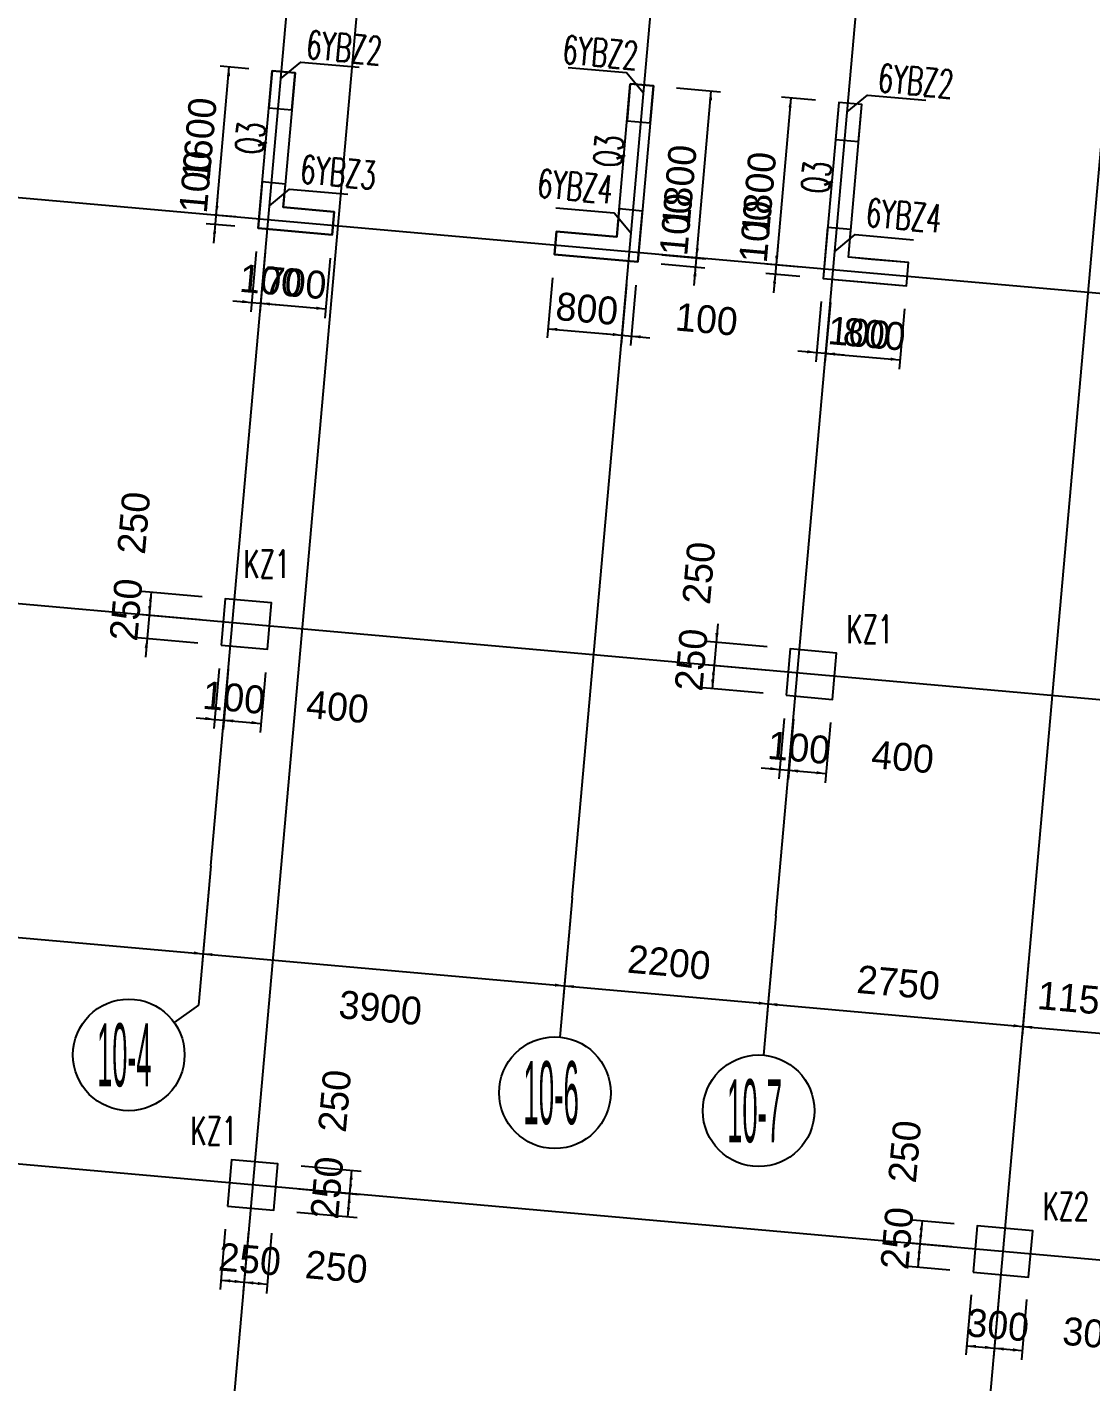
# Model space of a CAD drawing. Extents: x 19107 to 699106, y -67310 to 245688.
# Drawn here: x 605497 to 616937, y 50535 to 65101 of the extents above; entities that cross this region are included whole.
import ezdxf

# ---------------------------------------------------------------- set-up
doc = ezdxf.new("R2010")
doc.units = 0
doc.header["$LTSCALE"] = 100
doc.header["$MEASUREMENT"] = 0
for name, color, linetype in [('AXIS', 3, 'Continuous'), ('DIM', 3, 'Continuous'), ('DOTE', 253, 'Continuous'), ('L-AXIS', 3, 'Continuous'), ('wall-主楼', 2, 'Continuous'), ('剪力墙身标注', 7, 'Continuous'), ('小尺寸', 4, 'Continuous')]:
    doc.layers.add(name, color=color, linetype=linetype)
doc.layers.add('Select Column Frame Line', color=7, linetype='Continuous', lineweight=0)
doc.layers.add('Select Column Frame Position', color=7, linetype='Continuous', lineweight=0)
doc.styles.get("Standard").update_dxf_attribs({"font": 'standard'})
doc.styles.add('汉字', font='汉字')
doc.dimstyles.get("Standard").update_dxf_attribs({"dimtxt": 300, "dimasz": 100, "dimexe": 100, "dimexo": 250, "dimgap": 100, "dimtad": 0, "dimtoh": 1, "dimdec": 0, "dimdsep": 46, "dimcen": 0.09, "dimclrt": 7, "dimadec": 0, "dimazin": 0, "dimtfac": 1, "dimtdec": 4, "dimtofl": 0, "dimtmove": 0, "dimatfit": 3, "dimfxl": 1, "dimtolj": 1, "dimtzin": 0, "dimarcsym": 0})

# ---------------------------------------------------------------- blocks, each defined once
blk = doc.blocks.new('*D2075')
at = {"layer": 'L-AXIS', "color": 0, "linetype": 'ByBlock', "lineweight": -2}
for p, q in [((493507, 53583), (493255, 50741)), ((493264, 50840), (658764, 36162)), ((659008, 38905), (658755, 36062))]:
    blk.add_line(p, q, dxfattribs=at)
for points in [[(493264, 50840), (493365, 50848), (493362, 50815)], [(658764, 36162), (658663, 36154), (658666, 36188)]]:
    blk.add_solid(points, dxfattribs=at)
at = {"layer": 'L-AXIS', "color": 7, "linetype": 'Continuous', "lineweight": -2, "insert": (576045, 43850), "char_height": 300, "width": 1101.67, "attachment_point": 5, "rotation": 354.9316, "style": '汉字'}
blk.add_mtext('166150', dxfattribs=at)
blk = doc.blocks.new('*D2660')
at = {"layer": 'L-AXIS', "color": 0, "linetype": 'ByBlock', "lineweight": -2}
for p, q in [((601475, 56366), (601404, 55568)), ((607452, 55836), (607381, 55038)), ((601413, 55668), (607390, 55137))]:
    blk.add_line(p, q, dxfattribs=at)
for points in [[(601413, 55668), (601514, 55675), (601511, 55642)], [(607390, 55137), (607289, 55130), (607292, 55163)]]:
    blk.add_solid(points, dxfattribs=at)
at = {"layer": 'L-AXIS', "color": 7, "linetype": 'Continuous', "lineweight": -2, "insert": (604893, 55710), "char_height": 300, "width": 770, "attachment_point": 5, "rotation": 354.9316, "style": '汉字'}
blk.add_mtext('6000', dxfattribs=at)
blk = doc.blocks.new('*D3668')
at = {"layer": 'L-AXIS', "color": 0, "linetype": 'ByBlock', "lineweight": -2}
for p, q in [((616267, 55054), (616196, 54256)), ((617413, 54952), (617342, 54154)), ((616205, 54356), (617351, 54254))]:
    blk.add_line(p, q, dxfattribs=at)
for points in [[(616205, 54356), (616306, 54363), (616303, 54330)], [(617351, 54254), (617250, 54246), (617253, 54279)]]:
    blk.add_solid(points, dxfattribs=at)
at = {"layer": 'L-AXIS', "color": 7, "linetype": 'Continuous', "lineweight": -2, "insert": (616809, 54653), "char_height": 300, "width": 685, "attachment_point": 5, "rotation": 354.9316, "style": '汉字'}
blk.add_mtext('1150', dxfattribs=at)
blk = doc.blocks.new('*D4002')
at = {"layer": 'L-AXIS', "color": 0, "linetype": 'ByBlock', "lineweight": -2}
for p, q in [((611337, 55491), (611266, 54693)), ((613528, 55297), (613457, 54499)), ((611275, 54793), (613466, 54599))]:
    blk.add_line(p, q, dxfattribs=at)
for points in [[(611275, 54793), (611376, 54801), (611373, 54768)], [(613466, 54599), (613365, 54591), (613368, 54624)]]:
    blk.add_solid(points, dxfattribs=at)
at = {"layer": 'L-AXIS', "color": 7, "linetype": 'Continuous', "lineweight": -2, "insert": (612401, 55044), "char_height": 300, "width": 780, "attachment_point": 5, "rotation": 354.9316, "style": '汉字'}
blk.add_mtext('2200', dxfattribs=at)
blk = doc.blocks.new('*D4342')
at = {"layer": 'L-AXIS', "color": 0, "linetype": 'ByBlock', "lineweight": -2}
for p, q in [((613528, 55297), (613457, 54499)), ((616267, 55054), (616196, 54256)), ((613466, 54599), (616205, 54356))]:
    blk.add_line(p, q, dxfattribs=at)
for points in [[(613466, 54599), (613567, 54606), (613564, 54573)], [(616205, 54356), (616104, 54348), (616107, 54381)]]:
    blk.add_solid(points, dxfattribs=at)
at = {"layer": 'L-AXIS', "color": 7, "linetype": 'Continuous', "lineweight": -2, "insert": (614867, 54826), "char_height": 300, "width": 780, "attachment_point": 5, "rotation": 354.9316, "style": '汉字'}
blk.add_mtext('2750', dxfattribs=at)
blk = doc.blocks.new('*D4674')
at = {"layer": 'L-AXIS', "color": 0, "linetype": 'ByBlock', "lineweight": -2}
for p, q in [((607452, 55836), (607381, 55038)), ((611337, 55491), (611266, 54693)), ((607390, 55137), (611275, 54793))]:
    blk.add_line(p, q, dxfattribs=at)
for points in [[(607390, 55137), (607491, 55145), (607488, 55112)], [(611275, 54793), (611173, 54785), (611176, 54818)]]:
    blk.add_solid(points, dxfattribs=at)
at = {"layer": 'L-AXIS', "color": 7, "linetype": 'Continuous', "lineweight": -2, "insert": (609296, 54555), "char_height": 300, "width": 775, "attachment_point": 5, "rotation": 354.9316, "style": '汉字'}
blk.add_mtext('3900', dxfattribs=at)
blk = doc.blocks.new('_AXISO')
blk.add_circle((0, 0), 0.5)
blk = doc.blocks.new('*D3781')
at = {"layer": '小尺寸', "color": 0, "linetype": 'ByBlock', "lineweight": -2}
for p, q in [((607959, 62689), (607902, 62041)), ((608059, 62680), (608001, 62033)), ((607711, 62159), (608209, 62114))]:
    blk.add_line(p, q, dxfattribs=at)
for points in [[(607910, 62141), (607809, 62133), (607812, 62166)], [(608010, 62132), (608111, 62140), (608108, 62107)]]:
    blk.add_solid(points, dxfattribs=at)
at = {"layer": '小尺寸', "color": 7, "linetype": 'Continuous', "lineweight": -2, "insert": (608118, 62374), "char_height": 300, "width": 476.67, "attachment_point": 5, "rotation": 354.9316, "style": '汉字'}
blk.add_mtext('100', dxfattribs=at)
blk = doc.blocks.new('*D4107')
at = {"layer": '小尺寸', "color": 0, "linetype": 'ByBlock', "lineweight": -2}
for p, q in [((608059, 62680), (608001, 62033)), ((608756, 62618), (608698, 61971)), ((608010, 62132), (608707, 62070))]:
    blk.add_line(p, q, dxfattribs=at)
for points in [[(608010, 62132), (608111, 62140), (608108, 62107)], [(608707, 62070), (608606, 62063), (608609, 62096)]]:
    blk.add_solid(points, dxfattribs=at)
at = {"layer": '小尺寸', "color": 7, "linetype": 'Continuous', "lineweight": -2, "insert": (608381, 62350), "char_height": 300, "width": 566.67, "attachment_point": 5, "rotation": 354.9316, "style": '汉字'}
blk.add_mtext('700', dxfattribs=at)
blk = doc.blocks.new('*D2786')
at = {"layer": '小尺寸', "color": 0, "linetype": 'ByBlock', "lineweight": -2}
for p, q in [((611146, 62406), (611089, 61759)), ((611943, 62335), (611886, 61688)), ((611098, 61858), (611895, 61788))]:
    blk.add_line(p, q, dxfattribs=at)
for points in [[(611098, 61858), (611199, 61866), (611196, 61833)], [(611895, 61788), (611794, 61780), (611797, 61813)]]:
    blk.add_solid(points, dxfattribs=at)
at = {"layer": '小尺寸', "color": 7, "linetype": 'Continuous', "lineweight": -2, "insert": (611518, 62072), "char_height": 300, "width": 566.67, "attachment_point": 5, "rotation": 354.9316, "style": '汉字'}
blk.add_mtext('800', dxfattribs=at)
blk = doc.blocks.new('*D474')
at = {"layer": '小尺寸', "color": 0, "linetype": 'ByBlock', "lineweight": -2}
for p, q in [((611943, 62335), (611886, 61688)), ((612043, 62327), (611986, 61679)), ((611696, 61805), (612194, 61761))]:
    blk.add_line(p, q, dxfattribs=at)
for points in [[(611895, 61788), (611794, 61780), (611797, 61813)], [(611994, 61779), (612095, 61786), (612093, 61753)]]:
    blk.add_solid(points, dxfattribs=at)
at = {"layer": '小尺寸', "color": 7, "linetype": 'Continuous', "lineweight": -2, "insert": (612804, 61958), "char_height": 300, "width": 476.67, "attachment_point": 5, "rotation": 354.9316, "style": '汉字'}
blk.add_mtext('100', dxfattribs=at)
blk = doc.blocks.new('*D501')
at = {"layer": '小尺寸', "color": 0, "linetype": 'ByBlock', "lineweight": -2}
for p, q in [((614035, 62150), (613978, 61502)), ((614135, 62141), (614077, 61494)), ((613787, 61620), (614285, 61576))]:
    blk.add_line(p, q, dxfattribs=at)
for points in [[(613987, 61602), (613885, 61594), (613888, 61627)], [(614086, 61593), (614187, 61601), (614184, 61568)]]:
    blk.add_solid(points, dxfattribs=at)
at = {"layer": '小尺寸', "color": 7, "linetype": 'Continuous', "lineweight": -2, "insert": (614445, 61812), "char_height": 300, "width": 476.67, "attachment_point": 5, "rotation": 354.9316, "style": '汉字'}
blk.add_mtext('100', dxfattribs=at)
blk = doc.blocks.new('*D818')
at = {"layer": '小尺寸', "color": 0, "linetype": 'ByBlock', "lineweight": -2}
for p, q in [((614135, 62141), (614077, 61494)), ((614932, 62070), (614874, 61423)), ((614086, 61593), (614883, 61523))]:
    blk.add_line(p, q, dxfattribs=at)
for points in [[(614086, 61593), (614187, 61601), (614184, 61568)], [(614883, 61523), (614782, 61515), (614785, 61548)]]:
    blk.add_solid(points, dxfattribs=at)
at = {"layer": '小尺寸', "color": 7, "linetype": 'Continuous', "lineweight": -2, "insert": (614608, 61798), "char_height": 300, "width": 566.67, "attachment_point": 5, "rotation": 354.9316, "style": '汉字'}
blk.add_mtext('800', dxfattribs=at)
blk = doc.blocks.new('*D1574')
at = {"layer": '小尺寸', "color": 0, "linetype": 'ByBlock', "lineweight": -2}
for p, q in [((607504, 62779), (607548, 63277)), ((607741, 63060), (607431, 63087)), ((607732, 62960), (607422, 62987))]:
    blk.add_line(p, q, dxfattribs=at)
for points in [[(607530, 63078), (607523, 63179), (607556, 63176)], [(607522, 62979), (607529, 62878), (607496, 62880)]]:
    blk.add_solid(points, dxfattribs=at)
at = {"layer": '小尺寸', "color": 7, "linetype": 'Continuous', "lineweight": -2, "insert": (607311, 63437), "char_height": 300, "width": 476.67, "attachment_point": 5, "rotation": 84.9316, "style": '汉字'}
blk.add_mtext('100', dxfattribs=at)
blk = doc.blocks.new('*D4557')
at = {"layer": '小尺寸', "color": 0, "linetype": 'ByBlock', "lineweight": -2}
for p, q in [((607882, 64653), (607572, 64681)), ((607530, 63078), (607672, 64672)), ((607741, 63060), (607431, 63087))]:
    blk.add_line(p, q, dxfattribs=at)
for points in [[(607672, 64672), (607680, 64571), (607646, 64574)], [(607530, 63078), (607523, 63179), (607556, 63176)]]:
    blk.add_solid(points, dxfattribs=at)
at = {"layer": '小尺寸', "color": 7, "linetype": 'Continuous', "lineweight": -2, "insert": (607352, 63897), "char_height": 300, "width": 685, "attachment_point": 5, "rotation": 84.9316, "style": '汉字'}
blk.add_mtext('1600', dxfattribs=at)
blk = doc.blocks.new('*D4893')
at = {"layer": '小尺寸', "color": 0, "linetype": 'ByBlock', "lineweight": -2}
for p, q in [((613710, 64337), (613551, 62544)), ((613976, 64314), (613610, 64346)), ((613817, 62521), (613451, 62553))]:
    blk.add_line(p, q, dxfattribs=at)
for points in [[(613710, 64337), (613718, 64236), (613685, 64239)], [(613551, 62544), (613543, 62645), (613576, 62642)]]:
    blk.add_solid(points, dxfattribs=at)
at = {"layer": '小尺寸', "color": 7, "linetype": 'Continuous', "lineweight": -2, "insert": (613368, 63313), "char_height": 300, "width": 690, "attachment_point": 5, "rotation": 84.9316, "style": '汉字'}
blk.add_mtext('1800', dxfattribs=at)
blk = doc.blocks.new('*D5225')
at = {"layer": '小尺寸', "color": 0, "linetype": 'ByBlock', "lineweight": -2}
for p, q in [((613569, 62743), (613525, 62245)), ((613817, 62521), (613451, 62553)), ((613808, 62421), (613443, 62453))]:
    blk.add_line(p, q, dxfattribs=at)
for points in [[(613551, 62544), (613543, 62645), (613576, 62642)], [(613542, 62445), (613550, 62344), (613517, 62346)]]:
    blk.add_solid(points, dxfattribs=at)
at = {"layer": '小尺寸', "color": 7, "linetype": 'Continuous', "lineweight": -2, "insert": (613332, 62903), "char_height": 300, "width": 476.67, "attachment_point": 5, "rotation": 84.9316, "style": '汉字'}
blk.add_mtext('100', dxfattribs=at)
blk = doc.blocks.new('*D5191')
at = {"layer": '小尺寸', "color": 0, "linetype": 'ByBlock', "lineweight": -2}
for p, q in [((612669, 62321), (612713, 62819)), ((612323, 62653), (612795, 62611)), ((612314, 62554), (612787, 62512))]:
    blk.add_line(p, q, dxfattribs=at)
for points in [[(612696, 62620), (612688, 62721), (612721, 62718)], [(612687, 62520), (612695, 62419), (612661, 62422)]]:
    blk.add_solid(points, dxfattribs=at)
at = {"layer": '小尺寸', "color": 7, "linetype": 'Continuous', "lineweight": -2, "insert": (612477, 62979), "char_height": 300, "width": 476.67, "attachment_point": 5, "rotation": 84.9316, "style": '汉字'}
blk.add_mtext('100', dxfattribs=at)
blk = doc.blocks.new('*D216')
at = {"layer": '小尺寸', "color": 0, "linetype": 'ByBlock', "lineweight": -2}
for p, q in [((612482, 64446), (612954, 64404)), ((612696, 62620), (612855, 64413)), ((612323, 62653), (612795, 62611))]:
    blk.add_line(p, q, dxfattribs=at)
for points in [[(612855, 64413), (612863, 64312), (612829, 64315)], [(612696, 62620), (612688, 62721), (612721, 62718)]]:
    blk.add_solid(points, dxfattribs=at)
at = {"layer": '小尺寸', "color": 7, "linetype": 'Continuous', "lineweight": -2, "insert": (612513, 63389), "char_height": 300, "width": 690, "attachment_point": 5, "rotation": 84.9316, "style": '汉字'}
blk.add_mtext('1800', dxfattribs=at)
blk = doc.blocks.new('*D1795')
at = {"layer": 'DIM', "color": 0, "linetype": 'ByBlock', "lineweight": -2}
for p, q in [((615648, 51472), (615591, 50825)), ((615947, 51445), (615890, 50798)), ((615600, 50924), (615899, 50898))]:
    blk.add_line(p, q, dxfattribs=at)
for points in [[(615600, 50924), (615701, 50932), (615698, 50899)], [(615899, 50898), (615797, 50890), (615800, 50923)]]:
    blk.add_solid(points, dxfattribs=at)
at = {"layer": 'DIM', "color": 7, "linetype": 'Continuous', "lineweight": -2, "insert": (615936, 51145), "char_height": 300, "width": 566.67, "attachment_point": 5, "rotation": 354.9316, "style": '汉字'}
blk.add_mtext('300', dxfattribs=at)
blk = doc.blocks.new('*D1821')
at = {"layer": 'DIM', "color": 0, "linetype": 'ByBlock', "lineweight": -2}
for p, q in [((615947, 51445), (615890, 50798)), ((616246, 51419), (616189, 50771)), ((615899, 50898), (616197, 50871))]:
    blk.add_line(p, q, dxfattribs=at)
for points in [[(615899, 50898), (616000, 50905), (615997, 50872)], [(616197, 50871), (616096, 50863), (616099, 50897)]]:
    blk.add_solid(points, dxfattribs=at)
at = {"layer": 'DIM', "color": 7, "linetype": 'Continuous', "lineweight": -2, "insert": (616968, 51054), "char_height": 300, "width": 566.67, "attachment_point": 5, "rotation": 354.9316, "style": '汉字'}
blk.add_mtext('300', dxfattribs=at)
blk = doc.blocks.new('*D4864')
at = {"layer": 'DIM', "color": 0, "linetype": 'ByBlock', "lineweight": -2}
for p, q in [((612925, 58684), (612867, 58037)), ((613455, 58437), (612808, 58494)), ((613433, 58188), (612785, 58245))]:
    blk.add_line(p, q, dxfattribs=at)
for points in [[(612907, 58485), (612899, 58586), (612933, 58583)], [(612885, 58236), (612893, 58135), (612860, 58138)]]:
    blk.add_solid(points, dxfattribs=at)
at = {"layer": 'DIM', "color": 7, "linetype": 'Continuous', "lineweight": -2, "insert": (612722, 59231), "char_height": 300, "width": 566.67, "attachment_point": 5, "rotation": 84.9316, "style": '汉字'}
blk.add_mtext('250', dxfattribs=at)
blk = doc.blocks.new('*D2563')
at = {"layer": 'DIM', "color": 0, "linetype": 'ByBlock', "lineweight": -2}
for p, q in [((613433, 58188), (612785, 58245)), ((612885, 58236), (612863, 57987)), ((613411, 57939), (612763, 57996))]:
    blk.add_line(p, q, dxfattribs=at)
for points in [[(612885, 58236), (612893, 58135), (612860, 58138)], [(612863, 57987), (612855, 58088), (612888, 58085)]]:
    blk.add_solid(points, dxfattribs=at)
at = {"layer": 'DIM', "color": 7, "linetype": 'Continuous', "lineweight": -2, "insert": (612640, 58298), "char_height": 300, "width": 566.67, "attachment_point": 5, "rotation": 84.9316, "style": '汉字'}
blk.add_mtext('250', dxfattribs=at)
blk = doc.blocks.new('*D2877')
at = {"layer": 'DIM', "color": 0, "linetype": 'ByBlock', "lineweight": -2}
for p, q in [((613638, 57667), (613580, 57020)), ((613737, 57659), (613680, 57011)), ((613390, 57137), (613888, 57093))]:
    blk.add_line(p, q, dxfattribs=at)
for points in [[(613589, 57120), (613488, 57112), (613491, 57145)], [(613689, 57111), (613790, 57119), (613787, 57085)]]:
    blk.add_solid(points, dxfattribs=at)
at = {"layer": 'DIM', "color": 7, "linetype": 'Continuous', "lineweight": -2, "insert": (613797, 57352), "char_height": 300, "width": 476.67, "attachment_point": 5, "rotation": 354.9316, "style": '汉字'}
blk.add_mtext('100', dxfattribs=at)
blk = doc.blocks.new('*D3240')
at = {"layer": 'DIM', "color": 0, "linetype": 'ByBlock', "lineweight": -2}
for p, q in [((613737, 57659), (613680, 57011)), ((614136, 57623), (614078, 56976)), ((613689, 57111), (614087, 57075))]:
    blk.add_line(p, q, dxfattribs=at)
for points in [[(613689, 57111), (613790, 57119), (613787, 57085)], [(614087, 57075), (613986, 57068), (613989, 57101)]]:
    blk.add_solid(points, dxfattribs=at)
at = {"layer": 'DIM', "color": 7, "linetype": 'Continuous', "lineweight": -2, "insert": (614913, 57253), "char_height": 300, "width": 576.67, "attachment_point": 5, "rotation": 354.9316, "style": '汉字'}
blk.add_mtext('400', dxfattribs=at)
blk = doc.blocks.new('*D2295')
at = {"layer": 'DIM', "color": 0, "linetype": 'ByBlock', "lineweight": -2}
for p, q in [((607379, 58976), (606731, 59033)), ((606831, 59024), (606809, 58775)), ((607357, 58727), (606709, 58784))]:
    blk.add_line(p, q, dxfattribs=at)
for points in [[(606831, 59024), (606839, 58923), (606806, 58926)], [(606809, 58775), (606801, 58876), (606834, 58873)]]:
    blk.add_solid(points, dxfattribs=at)
at = {"layer": 'DIM', "color": 7, "linetype": 'Continuous', "lineweight": -2, "insert": (606646, 59770), "char_height": 300, "width": 566.67, "attachment_point": 5, "rotation": 84.9316, "style": '汉字'}
blk.add_mtext('250', dxfattribs=at)
blk = doc.blocks.new('*D11')
at = {"layer": 'DIM', "color": 0, "linetype": 'ByBlock', "lineweight": -2}
for p, q in [((606827, 58974), (606769, 58327)), ((607357, 58727), (606709, 58784)), ((607335, 58477), (606687, 58535))]:
    blk.add_line(p, q, dxfattribs=at)
for points in [[(606809, 58775), (606801, 58876), (606834, 58873)], [(606787, 58526), (606795, 58425), (606761, 58428)]]:
    blk.add_solid(points, dxfattribs=at)
at = {"layer": 'DIM', "color": 7, "linetype": 'Continuous', "lineweight": -2, "insert": (606563, 58837), "char_height": 300, "width": 566.67, "attachment_point": 5, "rotation": 84.9316, "style": '汉字'}
blk.add_mtext('250', dxfattribs=at)
blk = doc.blocks.new('*D341')
at = {"layer": 'DIM', "color": 0, "linetype": 'ByBlock', "lineweight": -2}
for p, q in [((607562, 58206), (607504, 57559)), ((607661, 58198), (607604, 57550)), ((607314, 57676), (607812, 57632))]:
    blk.add_line(p, q, dxfattribs=at)
for points in [[(607513, 57659), (607412, 57651), (607415, 57684)], [(607613, 57650), (607714, 57657), (607711, 57624)]]:
    blk.add_solid(points, dxfattribs=at)
at = {"layer": 'DIM', "color": 7, "linetype": 'Continuous', "lineweight": -2, "insert": (607721, 57891), "char_height": 300, "width": 476.67, "attachment_point": 5, "rotation": 354.9316, "style": '汉字'}
blk.add_mtext('100', dxfattribs=at)
blk = doc.blocks.new('*D701')
at = {"layer": 'DIM', "color": 0, "linetype": 'ByBlock', "lineweight": -2}
for p, q in [((607661, 58198), (607604, 57550)), ((608060, 58162), (608002, 57515)), ((607613, 57650), (608011, 57614))]:
    blk.add_line(p, q, dxfattribs=at)
for points in [[(607613, 57650), (607714, 57657), (607711, 57624)], [(608011, 57614), (607910, 57607), (607913, 57640)]]:
    blk.add_solid(points, dxfattribs=at)
at = {"layer": 'DIM', "color": 7, "linetype": 'Continuous', "lineweight": -2, "insert": (608836, 57792), "char_height": 300, "width": 576.67, "attachment_point": 5, "rotation": 354.9316, "style": '汉字'}
blk.add_mtext('400', dxfattribs=at)
blk = doc.blocks.new('*D4244')
at = {"layer": 'DIM', "color": 0, "linetype": 'ByBlock', "lineweight": -2}
for p, q in [((607629, 52177), (607572, 51529)), ((607878, 52155), (607821, 51507)), ((607581, 51629), (607830, 51607))]:
    blk.add_line(p, q, dxfattribs=at)
for points in [[(607581, 51629), (607682, 51637), (607679, 51604)], [(607830, 51607), (607729, 51599), (607731, 51632)]]:
    blk.add_solid(points, dxfattribs=at)
at = {"layer": 'DIM', "color": 7, "linetype": 'Continuous', "lineweight": -2, "insert": (607892, 51852), "char_height": 300, "width": 566.67, "attachment_point": 5, "rotation": 354.9316, "style": '汉字'}
blk.add_mtext('250', dxfattribs=at)
blk = doc.blocks.new('*D1927')
at = {"layer": 'DIM', "color": 0, "linetype": 'ByBlock', "lineweight": -2}
for p, q in [((607878, 52155), (607821, 51507)), ((608127, 52133), (608070, 51485)), ((607830, 51607), (608079, 51585))]:
    blk.add_line(p, q, dxfattribs=at)
for points in [[(607830, 51607), (607931, 51615), (607928, 51581)], [(608079, 51585), (607978, 51577), (607981, 51610)]]:
    blk.add_solid(points, dxfattribs=at)
at = {"layer": 'DIM', "color": 7, "linetype": 'Continuous', "lineweight": -2, "insert": (608824, 51770), "char_height": 300, "width": 566.67, "attachment_point": 5, "rotation": 354.9316, "style": '汉字'}
blk.add_mtext('250', dxfattribs=at)
blk = doc.blocks.new('*D2288')
at = {"layer": 'DIM', "color": 0, "linetype": 'ByBlock', "lineweight": -2}
for p, q in [((608420, 52609), (609068, 52551)), ((608946, 52311), (608968, 52560)), ((608398, 52360), (609046, 52302))]:
    blk.add_line(p, q, dxfattribs=at)
for points in [[(608968, 52560), (608976, 52459), (608943, 52462)], [(608946, 52311), (608938, 52412), (608972, 52409)]]:
    blk.add_solid(points, dxfattribs=at)
at = {"layer": 'DIM', "color": 7, "linetype": 'Continuous', "lineweight": -2, "insert": (608723, 52622), "char_height": 300, "width": 566.67, "attachment_point": 5, "rotation": 84.9316, "style": '汉字'}
blk.add_mtext('250', dxfattribs=at)
blk = doc.blocks.new('*D2597')
at = {"layer": 'DIM', "color": 0, "linetype": 'ByBlock', "lineweight": -2}
for p, q in [((608443, 52858), (609090, 52800)), ((608968, 52560), (608990, 52809)), ((608420, 52609), (609068, 52551))]:
    blk.add_line(p, q, dxfattribs=at)
for points in [[(608990, 52809), (608998, 52708), (608965, 52711)], [(608968, 52560), (608961, 52661), (608994, 52658)]]:
    blk.add_solid(points, dxfattribs=at)
at = {"layer": 'DIM', "color": 7, "linetype": 'Continuous', "lineweight": -2, "insert": (608806, 53555), "char_height": 300, "width": 566.67, "attachment_point": 5, "rotation": 84.9316, "style": '汉字'}
blk.add_mtext('250', dxfattribs=at)
blk = doc.blocks.new('*D1395')
at = {"layer": 'DIM', "color": 0, "linetype": 'ByBlock', "lineweight": -2}
for p, q in [((615465, 52235), (615021, 52274)), ((615121, 52265), (615099, 52016)), ((615443, 51986), (614999, 52025))]:
    blk.add_line(p, q, dxfattribs=at)
for points in [[(615121, 52265), (615129, 52164), (615095, 52167)], [(615099, 52016), (615091, 52117), (615124, 52114)]]:
    blk.add_solid(points, dxfattribs=at)
at = {"layer": 'DIM', "color": 7, "linetype": 'Continuous', "lineweight": -2, "insert": (614936, 53011), "char_height": 300, "width": 566.67, "attachment_point": 5, "rotation": 84.9316, "style": '汉字'}
blk.add_mtext('250', dxfattribs=at)
blk = doc.blocks.new('*D4980')
at = {"layer": 'DIM', "color": 0, "linetype": 'ByBlock', "lineweight": -2}
for p, q in [((615443, 51986), (614999, 52025)), ((615099, 52016), (615077, 51767)), ((615421, 51737), (614977, 51776))]:
    blk.add_line(p, q, dxfattribs=at)
for points in [[(615099, 52016), (615106, 51915), (615073, 51918)], [(615077, 51767), (615069, 51868), (615102, 51865)]]:
    blk.add_solid(points, dxfattribs=at)
at = {"layer": 'DIM', "color": 7, "linetype": 'Continuous', "lineweight": -2, "insert": (614853, 52079), "char_height": 300, "width": 566.67, "attachment_point": 5, "rotation": 84.9316, "style": '汉字'}
blk.add_mtext('250', dxfattribs=at)

msp = doc.modelspace()

# ---------------------------------------------------------------- linework, layer by layer
at = {"layer": 'DOTE'}
for p, q in [((612569.3, 105047.1), (607133.4, 43756.3)), ((620637.6, 104331.5), (615201.7, 43040.7)), ((662839, 53805.8), (502916.7, 67989.4)), ((607473.8, 56084.9), (608434.2, 66913.3)), ((611358.6, 55740.3), (612319, 66568.8)), ((613550, 55546), (614510.4, 66374.4)), ((651837.9, 59148.5), (602113.1, 63558.7)), ((662308.9, 47829.2), (489036.8, 63196.9))]:
    msp.add_line(p, q, dxfattribs=at)
at = {"layer": 'L-AXIS'}
for p, q in [((607473.8, 56084.9), (607340.9, 54586.2)), ((611358.6, 55740.3), (611225.7, 54241.6)), ((613550, 55546), (613417.1, 54047.3)), ((607340.9, 54586.2), (607078.9, 54399.1))]:
    msp.add_line(p, q, dxfattribs=at)
at = {"layer": 'Select Column Frame Line', "color": 200, "linetype": 'Continuous', "lineweight": -3}
for points in [[(608223.8, 64542.8), (608440.7, 64724.3), (609068.2, 64668.7)], [(612125.6, 64390.4), (611944.1, 64607.3), (611316.5, 64663)], [(614316.4, 64189), (614533.3, 64370.6), (615160.8, 64314.9)], [(608102.8, 63178), (608319.7, 63359.6), (608947.2, 63303.9)], [(611991.9, 62883.3), (611810.4, 63100.2), (611182.9, 63155.8)], [(614183.3, 62688.9), (614400.2, 62870.5), (615027.8, 62814.8)]]:
    msp.add_lwpolyline(points, dxfattribs=at)
at = {"layer": 'Select Column Frame Position', "color": 235, "linetype": 'Continuous', "lineweight": -3}
for points in [[(608131.3, 64631.2), (608095.9, 64232.7), (608345.1, 64210.6), (608380.5, 64609.1), (608131.3, 64631.2)], [(611983.9, 64490.3), (611948.5, 64091.8), (612197.7, 64069.7), (612233.1, 64468.2), (611983.9, 64490.3)], [(614225.1, 64291.5), (614189.7, 63893.1), (614438.9, 63871), (614474.3, 64269.4), (614225.1, 64291.5)], [(608025.2, 63435.9), (607981.1, 62937.8), (608777.9, 62867.2), (608800, 63116.2), (608252.4, 63164.8), (608274.4, 63413.8), (608025.2, 63435.9)], [(611190.7, 62904.2), (611168.6, 62655.1), (612065, 62575.6), (612113.6, 63123.5), (611864.8, 63145.5), (611838.3, 62846.7), (611190.7, 62904.2)], [(614105.8, 62946.8), (614057.2, 62398.9), (614555.3, 62354.8), (614953.7, 62319.4), (614975.8, 62568.4), (614577.4, 62603.8), (614328.5, 62625.9), (614355, 62924.7), (614105.8, 62946.8)]]:
    msp.add_lwpolyline(points, dxfattribs=at)
at = {"layer": 'Select Column Frame Position', "color": 7, "linetype": 'Continuous', "lineweight": -3}
for points in [[(607583.7, 58455.4), (608081.7, 58411.2), (608125.9, 58909.3), (607627.9, 58953.5), (607583.7, 58455.4)], [(613659.8, 57916.5), (614157.9, 57872.3), (614202.1, 58370.4), (613704, 58414.6), (613659.8, 57916.5)], [(607651.3, 52425.9), (608149.3, 52381.7), (608193.5, 52879.7), (607695.5, 52923.9), (607651.3, 52425.9)], [(615669.8, 51714.7), (616267.5, 51661.7), (616311.6, 52159.7), (615714, 52212.7), (615669.8, 51714.7)]]:
    msp.add_lwpolyline(points, dxfattribs=at)
at = {"layer": 'wall-主楼'}
for points in [[(608252.4, 63164.8), (608800.2, 63116.2), (608778.1, 62867.1), (607981.2, 62937.8), (608131.4, 64631.2), (608380.5, 64609.1)], [(611984, 64490.3), (612233.1, 64468.2), (612065.2, 62575.6), (611168.7, 62655.1), (611190.8, 62904.1), (611838.3, 62846.7)], [(614474.3, 64269.4), (614225.2, 64291.5), (614057.4, 62398.9), (614953.9, 62319.4), (614976, 62568.4), (614328.5, 62625.9)]]:
    msp.add_lwpolyline(points, close=True, dxfattribs=at)

# ---------------------------------------------------------------- block references
at = {"layer": 'AXIS'}
ref = msp.add_blockref('_AXISO', (606590.7, 54050.4), dxfattribs=dict(at, xscale=1199.999999999997, yscale=1200, rotation=359.999645787379))
ref.add_attrib('A', '10-4', (606251.2, 53711), dxfattribs={"height": 678.82, "style": '汉字', "width": 0.320988})
ref = msp.add_blockref('_AXISO', (611172.7, 53644), dxfattribs=dict(at, xscale=1199.999999999997, yscale=1200, rotation=359.999645787379))
ref.add_attrib('A', '10-6', (610833.3, 53304.6), dxfattribs={"height": 678.82, "style": '汉字', "width": 0.329114})
ref = msp.add_blockref('_AXISO', (613364.1, 53449.6), dxfattribs=dict(at, xscale=1199.999999999997, yscale=1200, rotation=359.999645787379))
ref.add_attrib('A', '10-7', (613024.7, 53110.2), dxfattribs={"height": 678.82, "style": '汉字', "width": 0.325})

# ---------------------------------------------------------------- texts
at = {"color": 200, "linetype": 'Continuous', "lineweight": -3, "width": 0.7}
for s, p in [('6YBZ2', (608490, 64766.2)), ('6YBZ2', (611245, 64713.7)), ('6YBZ2', (614637, 64408)), ('6YBZ3', (608426, 63426.6)), ('6YBZ4', (610974.3, 63274.7)), ('6YBZ4', (614508.7, 62961.2))]:
    msp.add_text(s, height=300, rotation=354.93165, dxfattribs=at).set_placement(p)
for s, p in [('KZ1', (607824, 59178.4)), ('KZ1', (614308.1, 58476.5)), ('KZ1', (607254.8, 53083.2)), ('KZ2', (616418.3, 52272.1))]:
    msp.add_text(s, height=300, dxfattribs=at).set_placement(p)
at = {"layer": '剪力墙身标注', "width": 0.7}
for p in [(608033, 63723.2), (611885.7, 63583.6), (614119.5, 63301.6)]:
    msp.add_text('Q3', height=300, rotation=84.93165, dxfattribs=at).set_placement(p)

# ---------------------------------------------------------------- dimensions: what is measured, and where the dimension line sits
at = {"layer": 'DIM', "color": 200}
for p1, p2, distance, picture, middle in [((607627.9, 58953.5), (607605.8, 58704.4), -800, '*D2295', (606601.2, 59263.4)), ((613704, 58414.6), (613681.9, 58165.5), -800, '*D4864', (612677.4, 58724.5)), ((607605.8, 58704.4), (607583.7, 58455.4), -800, '*D11', (606518.5, 58330.9)), ((613681.9, 58165.5), (613659.8, 57916.5), -800, '*D2563', (612594.7, 57792)), ((607583.7, 58455.4), (607683.3, 58446.6), -800, '*D341', (607334, 57925.4)), ((607683.3, 58446.6), (608081.7, 58411.2), -800, '*D701', (608250.4, 57844.1)), ((613659.8, 57916.5), (613759.5, 57907.7), -800, '*D2877', (613410.1, 57386.5)), ((613759.5, 57907.7), (614157.9, 57872.3), -800, '*D3240', (614326.5, 57305.2)), ((608171.4, 52630.7), (608193.5, 52879.7), -800, '*D2597', (608760.6, 53048.4)), ((615714, 52212.7), (615691.9, 51963.7), -595.6, '*D1395', (614891, 52504.7)), ((608149.3, 52381.7), (608171.4, 52630.7), -800, '*D2288', (608677.9, 52115.9)), ((607651.3, 52425.9), (607900.3, 52403.8), -800, '*D4244', (607385.5, 51897.3)), ((607900.3, 52403.8), (608149.3, 52381.7), -800, '*D1927', (608318, 51814.6)), ((615670.4, 51721), (615969.2, 51694.5), -800, '*D1795', (615404.6, 51192.4)), ((615969.2, 51694.5), (616268, 51668), -800, '*D1821', (616436.7, 51100.9))]:
    dim = msp.add_aligned_dim(p1=p1, p2=p2, distance=distance, dimstyle='Standard', dxfattribs=at)
    dim.commit()
    dim.dimension.update_dxf_attribs({"geometry": picture, "text_midpoint": middle})
dim = msp.add_linear_dim(base=(615076.6, 51767.3), p1=(615691.9, 51963.7), p2=(615669.8, 51714.7), angle=84.93165, dimstyle='Standard', dxfattribs=at)
dim.commit()
dim.dimension.update_dxf_attribs({"geometry": '*D4980', "text_midpoint": (614808.3, 51572.2)})
at = {"layer": 'L-AXIS'}
for base, p1, p2, picture, middle in [((607389.8, 55137.5), (601497.3, 56614.9), (607473.8, 56084.9), '*D2660', (604892.7, 55710.3)), ((611274.6, 54792.9), (607473.8, 56084.9), (611358.6, 55740.3), '*D4674', (609295.9, 54555.5)), ((613466, 54598.6), (611358.6, 55740.3), (613550, 55546), '*D4002', (612401.2, 55044.4)), ((616205.2, 54355.6), (613550, 55546), (616289.2, 55303), '*D4342', (614866.5, 54825.7)), ((617350.7, 54254), (616289.2, 55303), (617434.7, 55201.4), '*D3668', (616808.9, 54653.5)), ((658764.3, 36162.1), (493529.3, 53831.9), (659029.6, 39153.6), '*D2075', (576045.1, 43849.9))]:
    dim = msp.add_linear_dim(base=base, p1=p1, p2=p2, angle=354.93165, dimstyle='Standard', dxfattribs=at)
    dim.commit()
    dim.dimension.update_dxf_attribs({"geometry": picture, "text_midpoint": middle})
at = {"layer": '小尺寸'}
for base, p1, p2, picture, middle in [((607671.8, 64671.9), (607989.9, 63037.4), (608131.3, 64631.2), '*D4557', (607352.1, 63897.1)), ((612854.8, 64413), (612073.9, 62675.2), (612232.9, 64468.2), '*D216', (612513, 63389.2)), ((613551, 62544.2), (614225.1, 64291.5), (614066.1, 62498.5), '*D4893', (613368.3, 63313.4)), ((607530.4, 63078.2), (607981.1, 62937.8), (607989.9, 63037.4), '*D1574', (607277, 63050.5)), ((612695.7, 62620.1), (612065, 62575.6), (612073.9, 62675.2), '*D5191', (612442.3, 62592.4)), ((613542.2, 62444.6), (614066.1, 62498.5), (614057.2, 62398.9), '*D5225', (613297.6, 62516.5))]:
    dim = msp.add_linear_dim(base=base, p1=p1, p2=p2, angle=84.93165, dimstyle='Standard', dxfattribs=at)
    dim.commit()
    dim.dimension.update_dxf_attribs({"geometry": picture, "text_midpoint": middle})
for p1, p2, picture, middle in [((607981.1, 62937.8), (608080.7, 62929), '*D3781', (607731.4, 62407.8)), ((608080.7, 62929), (608777.9, 62867.2), '*D4107', (608380.7, 62350.2)), ((611168.6, 62655.1), (611965.4, 62584.5), '*D2786', (611518.4, 62071.9)), ((611965.4, 62584.5), (612065, 62575.6), '*D474', (612417, 61992.2)), ((614057.2, 62398.9), (614156.8, 62390.1), '*D501', (614058.4, 61846.7)), ((614156.8, 62390.1), (614953.7, 62319.4), '*D818', (614608.4, 61797.9))]:
    dim = msp.add_aligned_dim(p1=p1, p2=p2, distance=-800, dimstyle='Standard', dxfattribs=at)
    dim.commit()
    dim.dimension.update_dxf_attribs({"geometry": picture, "text_midpoint": middle})

doc.saveas('drawing.dxf')
